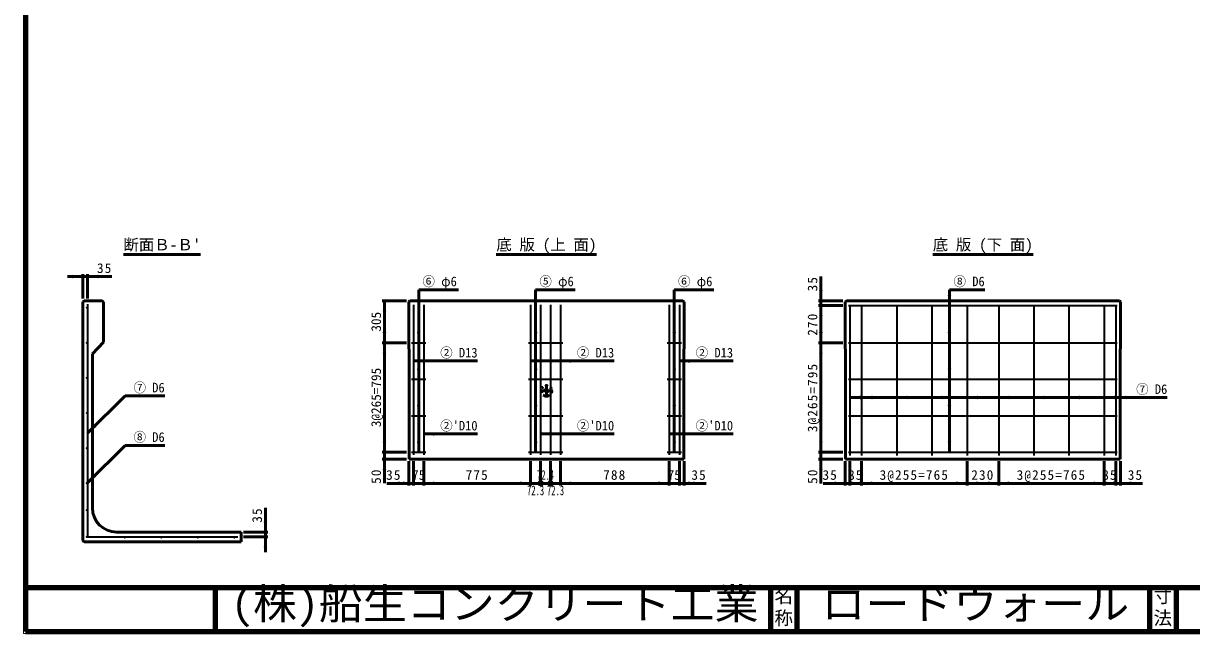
# Model space of a CAD drawing. Units: millimetres, scale not verified. Extents: x 100 to 4105, y 100 to 2870.
# Drawn here: x 100 to 2750, y 100 to 1485 of the extents above; entities that cross this region are included whole.
import ezdxf
from ezdxf.enums import TextEntityAlignment as Align

# ---------------------------------------------------------------- set-up
doc = ezdxf.new("R2010")
doc.units = ezdxf.units.MM
doc.header["$LTSCALE"] = 5
doc.linetypes.add('USER1', pattern=[2.2, 1, -1.2])
doc.linetypes.add('USER2', pattern=[13.4, 10, -1.2, 1, -1.2])
doc.layers.add('V-nasSTD', color=7, linetype='Continuous', lineweight=50)
doc.styles.add('ＭＳ ゴシック', font='')
doc.styles.get('ＭＳ ゴシック').set_extended_font_data('MS Gothic')

msp = doc.modelspace()

# ---------------------------------------------------------------- hatches: boundary and pattern name
at = {"layer": 'V-nasSTD'}
for points in [[(210.858, 910.491), (210.858, 906.491), (234.858, 910.491), (210.858, 914.491)], [(269.795, 910.491), (269.795, 906.491), (245.795, 910.491), (269.795, 914.491)], [(1909.233, 879.491), (1913.233, 879.491), (1909.233, 855.491), (1905.233, 879.491)], [(919.233, 831.491), (915.233, 831.491), (919.233, 855.491), (923.233, 831.491)], [(2200.952, 868.554), (2204.952, 868.554), (2200.952, 844.554), (2196.952, 868.554)], [(245.795, 839.866, 1), (243.92, 839.866, 1)], [(1909.233, 820.554), (1905.233, 820.554), (1909.233, 844.554), (1913.233, 820.554)], [(919.233, 784.179), (923.233, 784.179), (919.233, 760.179), (915.233, 784.179)], [(996.889, 784.179), (1000.889, 784.179), (996.889, 760.179), (992.889, 784.179)], [(1262.092, 784.179), (1266.092, 784.179), (1262.092, 760.179), (1258.092, 784.179)], [(1576.577, 784.179), (1580.577, 784.179), (1576.577, 760.179), (1572.577, 784.179)], [(1909.233, 784.179), (1913.233, 784.179), (1909.233, 760.179), (1905.233, 784.179)], [(2200.952, 784.179), (2204.952, 784.179), (2200.952, 760.179), (2196.952, 784.179)], [(245.795, 760.179, 1), (243.92, 760.179, 1)], [(919.233, 736.179), (915.233, 736.179), (919.233, 760.179), (923.233, 736.179)], [(1909.233, 736.179), (1905.233, 736.179), (1909.233, 760.179), (1913.233, 736.179)], [(1009.17, 718.772), (1009.17, 714.772), (985.17, 718.772), (1009.17, 722.772)], [(1274.795, 718.772), (1274.795, 714.772), (1250.795, 718.772), (1274.795, 722.772)], [(1342.608, 718.772), (1342.608, 714.772), (1318.608, 718.772), (1342.608, 722.772)], [(1612.295, 718.772), (1612.295, 714.772), (1588.295, 718.772), (1612.295, 722.772)], [(996.889, 701.366), (1000.889, 701.366), (996.889, 677.366), (992.889, 701.366)], [(1262.092, 701.366), (1266.092, 701.366), (1262.092, 677.366), (1258.092, 701.366)], [(1576.577, 701.366), (1580.577, 701.366), (1576.577, 677.366), (1572.577, 701.366)], [(2200.952, 701.366), (2204.952, 701.366), (2200.952, 677.366), (2196.952, 701.366)], [(245.795, 680.491, 1), (243.92, 680.491, 1)], [(1999.17, 635.96), (1999.17, 639.96), (1975.17, 635.96), (1999.17, 631.96)], [(2025.733, 635.96), (2025.733, 639.96), (2001.733, 635.96), (2025.733, 631.96)], [(2105.42, 635.96), (2105.42, 639.96), (2081.42, 635.96), (2105.42, 631.96)], [(2185.108, 635.96), (2185.108, 639.96), (2161.108, 635.96), (2185.108, 631.96)], [(2264.795, 635.96), (2264.795, 639.96), (2240.795, 635.96), (2264.795, 631.96)], [(2336.67, 635.96), (2336.67, 639.96), (2312.67, 635.96), (2336.67, 631.96)], [(2416.358, 635.96), (2416.358, 639.96), (2392.358, 635.96), (2416.358, 631.96)], [(2496.045, 635.96), (2496.045, 639.96), (2472.045, 635.96), (2496.045, 631.96)], [(2575.733, 635.96), (2575.733, 639.96), (2551.733, 635.96), (2575.733, 631.96)], [(2602.295, 635.96), (2602.295, 639.96), (2578.295, 635.96), (2602.295, 631.96)], [(996.889, 618.554), (1000.889, 618.554), (996.889, 594.554), (992.889, 618.554)], [(1262.092, 618.554), (1266.092, 618.554), (1262.092, 594.554), (1258.092, 618.554)], [(1576.577, 618.554), (1580.577, 618.554), (1576.577, 594.554), (1572.577, 618.554)], [(2200.952, 618.554), (2204.952, 618.554), (2200.952, 594.554), (2196.952, 618.554)], [(245.795, 600.804, 1), (243.92, 600.804, 1)], [(262.766, 571.68), (265.594, 568.852), (245.795, 554.71), (259.937, 574.509)], [(1032.608, 553.147), (1032.608, 549.147), (1008.608, 553.147), (1032.608, 557.147)], [(1297.389, 553.147), (1297.389, 549.147), (1273.389, 553.147), (1297.389, 557.147)], [(1320.014, 553.147), (1320.014, 549.147), (1296.014, 553.147), (1320.014, 557.147)], [(1588.858, 553.147), (1588.858, 549.147), (1564.858, 553.147), (1588.858, 557.147)], [(919.233, 535.742), (923.233, 535.742), (919.233, 511.742), (915.233, 535.742)], [(996.889, 535.741), (1000.889, 535.741), (996.889, 511.741), (992.889, 535.741)], [(1262.092, 535.741), (1266.092, 535.741), (1262.092, 511.741), (1258.092, 535.741)], [(1576.577, 535.741), (1580.577, 535.741), (1576.577, 511.741), (1572.577, 535.741)], [(1909.233, 535.741), (1913.233, 535.741), (1909.233, 511.741), (1905.233, 535.741)], [(2200.952, 535.741), (2204.952, 535.741), (2200.952, 511.741), (2196.952, 535.741)], [(245.795, 521.116, 1), (243.92, 521.116, 1)], [(919.233, 472.117), (923.233, 472.117), (919.233, 496.117), (915.233, 472.117)], [(1909.233, 472.116), (1913.233, 472.116), (1909.233, 496.116), (1905.233, 472.116)], [(262.491, 459.062), (265.32, 456.234), (245.521, 442.092), (259.663, 461.891)], [(245.795, 441.429, 1), (243.92, 441.429, 1)], [(950.233, 441.116), (950.233, 437.116), (974.233, 441.116), (950.233, 445.116)], [(961.17, 441.116), (961.17, 437.116), (985.17, 441.116), (961.17, 445.116)], [(1032.608, 441.116), (1032.608, 445.116), (1008.608, 441.116), (1032.608, 437.116)], [(1226.795, 441.116), (1226.795, 437.116), (1250.795, 441.116), (1226.795, 445.116)], [(1342.608, 441.116), (1342.608, 437.116), (1318.608, 441.116), (1342.608, 445.116)], [(1540.858, 441.116), (1540.858, 445.116), (1564.858, 441.116), (1540.858, 437.116)], [(1612.295, 441.116), (1612.295, 437.116), (1588.295, 441.116), (1612.295, 445.116)], [(1623.233, 441.116), (1623.233, 437.116), (1599.233, 441.116), (1623.233, 445.116)], [(1940.233, 441.116), (1940.233, 437.116), (1964.233, 441.116), (1940.233, 445.116)], [(1999.17, 441.116), (1999.17, 445.116), (1975.17, 441.116), (1999.17, 437.116)], [(1977.733, 441.116), (1977.733, 437.116), (2001.733, 441.116), (1977.733, 445.116)], [(2025.733, 441.116), (2025.733, 445.116), (2001.733, 441.116), (2025.733, 437.116)], [(2216.795, 441.116), (2216.795, 437.116), (2240.795, 441.116), (2216.795, 445.116)], [(2264.795, 441.116), (2264.795, 437.116), (2240.795, 441.116), (2264.795, 445.116)], [(2288.67, 441.116), (2288.67, 445.116), (2312.67, 441.116), (2288.67, 437.116)], [(2336.67, 441.116), (2336.67, 437.116), (2312.67, 441.116), (2336.67, 445.116)], [(2527.733, 441.116), (2527.733, 445.116), (2551.733, 441.116), (2527.733, 437.116)], [(2575.733, 441.116), (2575.733, 437.116), (2551.733, 441.116), (2575.733, 445.116)], [(2554.295, 441.116), (2554.295, 445.116), (2578.295, 441.116), (2554.295, 437.116)], [(2613.233, 441.116), (2613.233, 437.116), (2589.233, 441.116), (2613.233, 445.116)], [(245.795, 380.491, 1), (243.92, 380.491, 1)], [(649.233, 354.491), (653.233, 354.491), (649.233, 330.491), (645.233, 354.491)], [(245.795, 319.554, 1), (243.92, 319.554, 1)], [(330.17, 319.554, 1), (330.17, 317.679, 1)], [(412.983, 319.554, 1), (412.983, 317.679, 1)], [(495.795, 319.554, 1), (495.795, 317.679, 1)], [(578.608, 319.554, 1), (578.608, 317.679, 1)], [(649.233, 295.554), (653.233, 295.554), (649.233, 319.554), (645.233, 295.554)]]:
    msp.add_hatch(color=256, dxfattribs=at).paths.add_polyline_path(points)

# ---------------------------------------------------------------- linework, layer by layer
at = {"layer": 'V-nasSTD', "lineweight": 100}
for p, q in [((105, 2865), (105, 105)), ((105, 205), (4100, 205)), ((535, 205), (535, 105)), ((1795, 205), (1795, 105)), ((1855, 205), (1855, 105)), ((2655, 205), (2655, 105)), ((2715, 205), (2715, 105)), ((105, 105), (4100, 105))]:
    msp.add_line(p, q, dxfattribs=at)
at = {"layer": 'V-nasSTD'}
for p, q in [((327.045, 960.559), (502.045, 960.559)), ((1172.983, 960.559), (1400.483, 960.559)), ((2162.983, 960.559), (2390.483, 960.559)), ((234.858, 910.491), (199.858, 910.491)), ((234.858, 915.491), (234.858, 860.491)), ((245.795, 910.491), (234.858, 910.491)), ((245.795, 915.491), (245.795, 860.491)), ((245.795, 910.491), (300.795, 910.491)), ((1909.233, 855.491), (1909.233, 910.491)), ((996.889, 511.741), (996.889, 880.491)), ((996.889, 880.491), (1086.889, 880.491)), ((1262.092, 511.741), (1262.092, 880.491)), ((1262.092, 880.491), (1352.092, 880.491)), ((1576.577, 511.741), (1576.577, 880.491)), ((1576.577, 880.491), (1666.577, 880.491)), ((2200.952, 511.741), (2200.952, 880.491)), ((2200.952, 880.491), (2280.952, 880.491)), ((237.67, 855.491), (234.858, 852.679)), ((234.858, 852.679), (234.858, 311.429)), ((278.92, 855.491), (237.67, 855.491)), ((278.92, 855.491), (281.733, 852.679)), ((281.733, 852.679), (281.733, 761.741)), ((969.233, 855.491), (914.233, 855.491)), ((919.233, 760.179), (919.233, 855.491)), ((977.045, 855.491), (974.233, 852.679)), ((974.233, 852.679), (974.233, 746.116)), ((1596.42, 855.491), (977.045, 855.491)), ((1596.42, 855.491), (1599.233, 852.679)), ((1599.233, 746.116), (1599.233, 852.679)), ((1959.233, 855.491), (1904.233, 855.491)), ((1909.233, 844.554), (1909.233, 855.491)), ((1967.045, 855.491), (1964.233, 852.679)), ((1964.233, 852.679), (1964.233, 746.116)), ((2586.42, 855.491), (1967.045, 855.491)), ((2586.42, 855.491), (2589.233, 852.679)), ((2589.233, 746.116), (2589.233, 852.679)), ((1959.233, 844.554), (1904.233, 844.554)), ((1909.233, 760.179), (1909.233, 844.554)), ((281.733, 761.741), (256.733, 735.271)), ((969.233, 760.179), (914.233, 760.179)), ((919.233, 511.741), (919.233, 760.179)), ((974.233, 746.116), (975.014, 745.335)), ((975.014, 745.335), (975.014, 496.116)), ((1599.233, 746.116), (1598.452, 745.335)), ((1598.452, 496.116), (1598.452, 745.335)), ((1959.233, 760.179), (1904.233, 760.179)), ((1909.233, 511.741), (1909.233, 760.179)), ((1964.233, 746.116), (1965.014, 745.335)), ((1965.014, 745.335), (1965.014, 496.116)), ((2589.233, 746.116), (2588.452, 745.335)), ((2588.452, 496.116), (2588.452, 745.335)), ((256.733, 735.271), (256.733, 385.179)), ((1130.483, 718.772), (985.17, 718.772)), ((1440.483, 718.772), (1250.795, 718.772)), ((1710.17, 718.772), (1588.295, 718.772)), ((245.795, 554.71), (330.648, 639.563)), ((330.648, 639.563), (420.648, 639.563)), ((2695.17, 635.96), (1975.17, 635.96)), ((1130.483, 553.147), (1008.608, 553.147)), ((1440.483, 553.147), (1273.389, 553.147)), ((1710.17, 553.147), (1564.858, 553.147)), ((330.648, 527.219), (245.521, 442.092)), ((330.648, 527.219), (420.648, 527.219)), ((969.233, 511.742), (914.233, 511.742)), ((919.233, 496.117), (919.233, 511.742)), ((1959.233, 511.741), (1904.233, 511.741)), ((1909.233, 496.116), (1909.233, 511.741)), ((914.233, 496.117), (969.233, 496.117)), ((919.233, 496.117), (919.233, 441.117)), ((974.233, 436.116), (974.233, 491.116)), ((975.014, 496.116), (1598.452, 496.116)), ((985.17, 436.116), (985.17, 491.116)), ((1008.608, 436.116), (1008.608, 491.116)), ((1250.795, 436.116), (1250.795, 491.116)), ((1273.389, 436.116), (1273.389, 491.116)), ((1296.014, 436.116), (1296.014, 491.116)), ((1318.608, 436.116), (1318.608, 491.116)), ((1564.858, 436.116), (1564.858, 491.116)), ((1588.295, 436.116), (1588.295, 491.116)), ((1599.233, 436.116), (1599.233, 491.116)), ((1904.233, 496.116), (1959.233, 496.116)), ((1909.233, 496.116), (1909.233, 441.116)), ((1964.233, 436.116), (1964.233, 491.116)), ((1965.014, 496.116), (2588.452, 496.116)), ((1975.17, 436.116), (1975.17, 491.116)), ((2001.733, 436.116), (2001.733, 491.116)), ((2240.795, 436.116), (2240.795, 491.116)), ((2312.67, 436.116), (2312.67, 491.116)), ((2551.733, 436.116), (2551.733, 491.116)), ((2578.295, 436.116), (2578.295, 491.116)), ((2589.233, 436.116), (2589.233, 491.116)), ((974.233, 441.116), (924.233, 441.116)), ((974.233, 441.116), (985.17, 441.116)), ((985.17, 441.116), (1008.608, 441.116)), ((1008.608, 441.116), (1250.795, 441.116)), ((1273.389, 441.116), (1250.795, 441.116)), ((1273.389, 441.116), (1296.014, 441.116)), ((1296.014, 441.116), (1318.608, 441.116)), ((1564.858, 441.116), (1318.608, 441.116)), ((1588.295, 441.116), (1564.858, 441.116)), ((1599.233, 441.116), (1588.295, 441.116)), ((1599.233, 441.116), (1649.233, 441.116)), ((1964.233, 441.116), (1914.233, 441.116)), ((1964.233, 441.116), (1975.17, 441.116)), ((1975.17, 441.116), (2001.733, 441.116)), ((2001.733, 441.116), (2240.795, 441.116)), ((2312.67, 441.116), (2240.795, 441.116)), ((2551.733, 441.116), (2312.67, 441.116)), ((2578.295, 441.116), (2551.733, 441.116)), ((2589.233, 441.116), (2578.295, 441.116)), ((2589.233, 441.116), (2639.233, 441.116)), ((649.233, 330.491), (649.233, 385.491)), ((311.42, 330.491), (594.233, 330.491)), ((594.233, 308.616), (594.233, 330.491)), ((654.233, 330.491), (599.233, 330.491)), ((654.233, 319.554), (599.233, 319.554)), ((649.233, 319.554), (649.233, 330.491)), ((649.233, 319.554), (649.233, 284.554)), ((234.858, 311.429), (237.67, 308.616)), ((237.67, 308.616), (594.233, 308.616))]:
    msp.add_line(p, q, dxfattribs=at)
at = {"layer": 'V-nasSTD', "lineweight": 35}
for p, q in [((245.795, 847.679), (245.795, 319.554)), ((985.17, 846.116), (985.17, 505.491)), ((1008.608, 846.116), (1008.608, 505.491)), ((1250.795, 846.116), (1250.795, 505.491)), ((1273.389, 846.116), (1273.389, 505.491)), ((1296.014, 846.116), (1296.014, 505.491)), ((1318.608, 846.116), (1318.608, 505.491)), ((1564.858, 846.116), (1564.858, 505.491)), ((1588.295, 846.116), (1588.295, 505.491)), ((1972.045, 844.554), (2581.42, 844.554)), ((1975.17, 844.554), (1975.17, 503.929)), ((2001.733, 844.554), (2001.733, 503.929)), ((2081.42, 844.554), (2081.42, 503.929)), ((2161.108, 844.554), (2161.108, 503.929)), ((2240.795, 844.554), (2240.795, 503.929)), ((2312.67, 844.554), (2312.67, 503.929)), ((2392.358, 844.554), (2392.358, 503.929)), ((2472.045, 844.554), (2472.045, 503.929)), ((2551.733, 844.554), (2551.733, 503.929)), ((2578.295, 844.554), (2578.295, 503.929)), ((980.483, 760.179), (1013.295, 760.179)), ((1245.639, 760.179), (1323.764, 760.179)), ((1560.17, 760.179), (1592.983, 760.179)), ((1972.045, 760.179), (2581.42, 760.179)), ((980.483, 677.366), (1013.295, 677.366)), ((1245.639, 677.366), (1323.764, 677.366)), ((1560.17, 677.366), (1592.983, 677.366)), ((1972.045, 677.366), (2581.42, 677.366)), ((980.483, 594.554), (1013.295, 594.554)), ((1245.639, 594.554), (1323.764, 594.554)), ((1560.17, 594.554), (1592.983, 594.554)), ((1972.045, 594.554), (2581.42, 594.554)), ((980.483, 511.741), (1013.295, 511.741)), ((1245.639, 511.741), (1323.764, 511.741)), ((1560.17, 511.741), (1592.983, 511.741)), ((1972.045, 511.741), (2581.42, 511.741)), ((245.795, 319.554), (586.42, 319.554))]:
    msp.add_line(p, q, dxfattribs=at)
at = {"layer": 'V-nasSTD', "linetype": 'USER2'}
for p, q in [((1286.733, 665.335), (1286.733, 636.272)), ((1272.202, 650.804), (1301.264, 650.804))]:
    msp.add_line(p, q, dxfattribs=at)
at = {"layer": 'V-nasSTD', "lineweight": 13}
msp.add_lwpolyline([(100, 100), (100, 2870), (4105, 2870), (4105, 100)], close=True, dxfattribs=at)
at = {"layer": 'V-nasSTD', "lineweight": 35}
for centre in [(244.858, 839.866), (244.858, 839.866), (244.858, 760.179), (244.858, 760.179), (244.858, 680.491), (244.858, 680.491), (244.858, 600.804), (244.858, 600.804), (244.858, 521.116), (244.858, 521.116), (244.858, 441.429), (244.858, 441.429), (244.858, 380.491), (244.858, 380.491), (244.858, 319.554), (244.858, 319.554), (330.17, 318.616), (330.17, 318.616), (412.983, 318.616), (412.983, 318.616), (495.795, 318.616), (495.795, 318.616), (578.608, 318.616), (578.608, 318.616)]:
    msp.add_circle(centre, 0.938, dxfattribs=at)
at = {"layer": 'V-nasSTD', "linetype": 'USER1'}
for radius in [12.031, 3.906]:
    msp.add_circle((1286.733, 650.804), radius, dxfattribs=at)
at = {"layer": 'V-nasSTD'}
for centre in [(1273.389, 441.116), (1296.014, 441.116)]:
    msp.add_circle(centre, 4, dxfattribs=at)
msp.add_arc((311.42, 385.179), 54.688, 180, 270, dxfattribs=at)

# ---------------------------------------------------------------- texts
at = {"layer": 'V-nasSTD', "style": 'ＭＳ ゴシック'}
for s, height, p in [("断面Ｂ-Ｂ'", 25.66, (414.545, 995.559)), ('底 版 (上 面)', 25.66, (1286.733, 995.559)), ('底 版 (下 面)', 25.66, (2276.733, 995.559)), ('75', 21.99, (996.889, 471.116)), ('75', 21.99, (1576.577, 471.116))]:
    msp.add_text(s, height=height, dxfattribs=at).set_placement(p, align=Align.TOP_CENTER)
for s, height, width, p in [('⑥ φ6', 21.85, 0.95, (1044.413, 910.299)), ('⑤ φ6', 21.85, 0.95, (1309.616, 910.299)), ('⑥ φ6', 21.85, 0.95, (1624.1, 910.299)), ('⑧ D6', 21.85, 0.95, (2245.555, 910.299)), ('② D13', 21.85, 0.95, (1088.006, 748.58)), ('② D13', 21.85, 0.95, (1398.006, 748.58)), ('② D13', 21.85, 0.95, (1667.694, 748.58)), ('⑦ D6', 21.85, 0.95, (385.251, 669.371)), ('⑦ D6', 21.85, 0.95, (2659.773, 665.768)), ("②'D10", 21.85, 0.95, (1088.006, 582.955)), ("②'D10", 21.85, 0.95, (1398.006, 582.955)), ("②'D10", 21.85, 0.95, (1667.694, 582.955)), ('⑧ D6', 21.85, 0.95, (385.251, 557.027)), ('72.4', 21.99, 0.65, (1284.702, 471.116)), ('72.3', 21.99, 0.65, (1262.092, 436.116)), ('72.3', 21.99, 0.65, (1307.311, 436.116))]:
    msp.add_text(s, height=height, dxfattribs=dict(at, width=width)).set_placement(p, align=Align.TOP_CENTER)
for s, p in [('305', (889.233, 807.835)), ('3@265=795', (889.233, 635.96))]:
    msp.add_text(s, height=21.99, rotation=90, dxfattribs=at).set_placement(p, align=Align.TOP_CENTER)
at = {"layer": 'V-nasSTD', "style": 'ＭＳ ゴシック', "width": 1.05}
for s, p in [('(株)船生コンクリート工業', (571, 202.55)), ('ロードウォール', (1910.5, 202.47))]:
    msp.add_text(s, height=69.65, dxfattribs=at).set_placement(p, align=Align.TOP_LEFT)
at = {"layer": 'V-nasSTD', "style": 'ＭＳ ゴシック'}
for s, p in [('名', (1803.982, 200.999)), ('寸', (2663.982, 200.999)), ('称', (1803.976, 151.01)), ('法', (2663.976, 151.01))]:
    msp.add_text(s, height=30.79, dxfattribs=at).set_placement(p, align=Align.TOP_LEFT)
at = {"layer": 'V-nasSTD', "char_height": 21.99, "attachment_point": 2, "style": 'ＭＳ ゴシック'}
for s, insert in [('\\T1.17;35', (284.545, 940.491)), ('\\T1.17;35', (940.483, 471.116)), ('\\T1.17;775', (1129.702, 471.116)), ('\\T1.17;788', (1441.733, 471.116)), ('\\T1.17;35', (1632.983, 471.116)), ('\\T1.17;35', (1930.483, 471.116)), ('\\T1.17;85', (1988.452, 471.116)), ('\\T1.17;3@255=765', (2121.264, 471.116)), ('\\T1.17;230', (2276.733, 471.116)), ('\\T1.17;3@255=765', (2432.202, 471.116)), ('\\T1.17;85', (2565.014, 471.116)), ('\\T1.17;35', (2622.983, 471.116))]:
    msp.add_mtext(s, dxfattribs=dict(at, insert=insert))
at = {"layer": 'V-nasSTD', "char_height": 21.99, "attachment_point": 2, "rotation": 90, "style": 'ＭＳ ゴシック'}
for s, insert in [('\\T1.17;35', (1879.233, 894.241)), ('\\T1.17;270', (1879.233, 802.366)), ('\\T1.17;3@265=795', (1879.233, 635.96)), ('\\T1.17;50', (889.233, 457.367)), ('\\T1.17;50', (1879.233, 457.366)), ('\\T1.17;35', (619.233, 369.241))]:
    msp.add_mtext(s, dxfattribs=dict(at, insert=insert))

doc.saveas('drawing.dxf')
